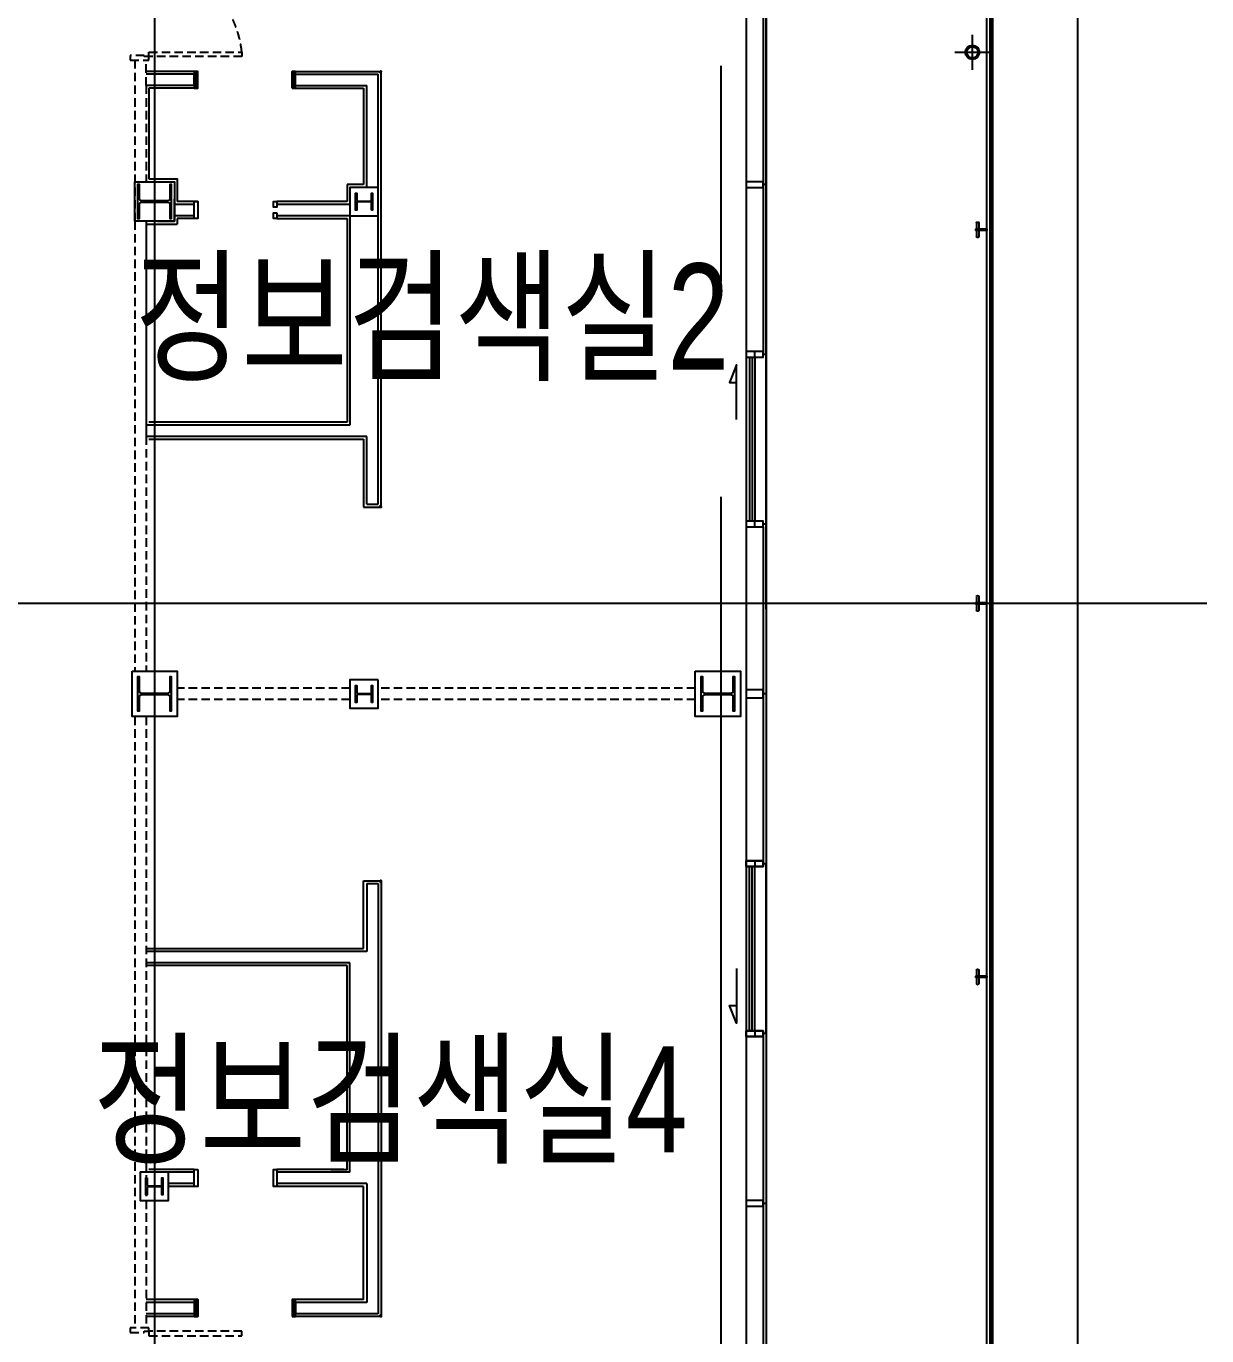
# Model space of a CAD drawing. Header units: metres. Extents: x 854089 to 1083578, y 553449 to 701949.
# Drawn here: x 911009 to 921437, y 618257 to 629825 of the extents above; entities that cross this region are included whole.
import ezdxf

# ---------------------------------------------------------------- set-up
doc = ezdxf.new("R2010")
doc.units = ezdxf.units.M
doc.header["$LTSCALE"] = 300
for name, pattern in [('CEN', [62, 60, -1, 0, -1]), ('CENTER', [50.8, 31.75, -6.35, 6.35, -6.35]), ('HID1', [0.375, 0.25, -0.125])]:
    doc.linetypes.add(name, pattern=pattern)
for name, color, linetype in [('A-CEN', 1, 'CEN'), ('A-CEN-1', 1, 'Continuous'), ('A-CIRC', 6, 'Continuous'), ('A-CON', 2, 'Continuous'), ('A-ELE-3', 3, 'Continuous'), ('A-ELE-9', 9, 'Continuous'), ('A-HAT-2', 8, 'Continuous'), ('A-TXT-S', 3, 'Continuous'), ('A-WAL-DW', 7, 'Continuous'), ('A-WIN', 4, 'Continuous'), ('A-WIN-GLASS', 4, 'Continuous'), ('A-WIN-REV', 4, 'Continuous'), ('INT', 117, 'Continuous'), ('KUK-DOOR-FRAME', 4, 'Continuous'), ('KUK-F-SUS', 4, 'Continuous'), ('KUK-WALL-DRYWALL', 4, 'Continuous'), ('KUK-WALL-FIN 1', 30, 'Continuous'), ('STEL', 3, 'Continuous')]:
    doc.layers.add(name, color=color, linetype=linetype)
doc.styles.add('돋움', font='')
doc.styles.get('돋움').set_extended_font_data('Dotum')

# ---------------------------------------------------------------- blocks, each defined once
blk = doc.blocks.new('고리')
at = {"layer": 'A-ELE-9'}
for p, q in [((2157832, 47124), (2157884, 47108)), ((2157838, 47142), (2157889, 47127)), ((2157863, 47040), (2157892, 47136)), ((2157874, 47037), (2157903, 47132)), ((2157892, 47136), (2157903, 47132)), ((2157895, 47105), (2157946, 47089)), ((2157901, 47123), (2157952, 47108)), ((2157863, 47040), (2157874, 47037))]:
    blk.add_line(p, q, dxfattribs=at)
for centre, start, end in [((2157835, 47133), 73.12, 253.12), ((2157949, 47098), 253.12, 73.12)]:
    blk.add_arc(centre, 9.5, start, end, dxfattribs=at)

msp = doc.modelspace()

# ---------------------------------------------------------------- hatches: boundary and pattern name
at = {"layer": 'KUK-DOOR-FRAME'}
h = msp.add_hatch(dxfattribs=at)
h.set_pattern_fill('ANSI31', color=251, scale=30)
h.set_pattern_definition([(45, (-385930.748, 415680.491), (-2.65165043, 2.651650429), [])])
h.paths.add_polyline_path([(912493.4, 629276.5), (912523.4, 629276.5), (912523.4, 629426.5), (912493.4, 629426.5)])
h = msp.add_hatch(dxfattribs=at)
h.set_pattern_fill('ANSI31', color=251, scale=30)
h.set_pattern_definition([(45, (-385990.748, 415680.492), (-2.65165043, 2.651650429), [])])
h.paths.add_polyline_path([(913358.3, 629276.5), (913388.3, 629276.5), (913388.3, 629426.5), (913358.3, 629426.5)])
h = msp.add_hatch(dxfattribs=at)
h.set_pattern_fill('ANSI31', color=251, scale=30)
h.set_pattern_definition([(45, (-385930.748, 415680.491), (-2.65165043, 2.651650429), [])])
h.paths.add_polyline_path([(912493.4, 618426.7), (912523.4, 618426.7), (912523.4, 618576.7), (912493.4, 618576.7)])
h = msp.add_hatch(dxfattribs=at)
h.set_pattern_fill('ANSI31', color=251, scale=30)
h.set_pattern_definition([(45, (-385990.748, 415680.4925), (-2.65165043, 2.651650429), [])])
h.paths.add_polyline_path([(913358.3, 618426.7), (913388.3, 618426.7), (913388.3, 618576.7), (913358.3, 618576.7)])

# ---------------------------------------------------------------- linework, layer by layer
at = {"layer": 'A-CEN'}
for p, q in [((919366.3, 629440.2, 0), (919366.3, 629749.1, 0)), ((919211.8, 629594.7, 0), (919520.8, 629594.7, 0))]:
    msp.add_line(p, q, dxfattribs=at)
at = {"layer": 'A-CEN-1', "linetype": 'Continuous'}
for p, q in [((912143.4, 681575.2), (912143.4, 602442.2)), ((919543.4, 681575.2), (919543.4, 611717.6)), ((921436.7, 624726.6), (880541.6, 624726.6))]:
    msp.add_line(p, q, dxfattribs=at)
at = {"layer": 'A-CEN-1', "linetype": 'CENTER'}
msp.add_line((917143.4, 640906.5), (917143.4, 610184.1), dxfattribs=at)
msp.add_line((917143.4, 640906.5), (917143.4, 610184.1), dxfattribs=at)
at = {"layer": 'A-CIRC'}
for radius in [62.5, 50]:
    msp.add_circle((919366.3, 629594.7, 0), radius, dxfattribs=at)
at = {"layer": 'A-CON', "elevation": 0}
for points in [[(911968.4, 628451.6), (912318.4, 628451.6), (912318.4, 628101.6), (911968.4, 628101.6)], [(914118.4, 628401.6), (913868.4, 628401.6), (913868.4, 628151.6), (914118.4, 628151.6)], [(914118.4, 628401.6), (913868.4, 628401.6), (913868.4, 628151.6), (914118.4, 628151.6)], [(913868.4, 628151.5), (914118.4, 628151.5), (914118.4, 628401.5), (913868.4, 628401.5)], [(913868.4, 628151.5), (914118.4, 628151.5), (914118.4, 628401.5), (913868.4, 628401.5)], [(911943.4, 624126.8), (912343.4, 624126.8), (912343.4, 623726.7), (911943.4, 623726.7)], [(914118.4, 624051.7), (913868.4, 624051.7), (913868.4, 623801.7), (914118.4, 623801.7)], [(916918.3, 624126.8), (917318.4, 624126.8), (917318.4, 623726.7), (916918.3, 623726.7)], [(912266.7, 619701.7), (912016.7, 619701.7), (912016.7, 619451.7), (912266.7, 619451.7)], [(912266.7, 619701.7), (912016.7, 619701.7), (912016.7, 619451.7), (912266.7, 619451.7)]]:
    msp.add_lwpolyline(points, close=True, dxfattribs=at)
at = {"layer": 'A-ELE-3', "color": 3}
for p, q in [((920293.4, 635341.8, 0), (920293.4, 615382.8, 0)), ((919493.4, 615625.6, 0), (919493.4, 634932.5, 0)), ((919493.4, 615625.6, 0), (919493.4, 634932.5, 0))]:
    msp.add_line(p, q, dxfattribs=at)
at = {"layer": 'A-HAT-2'}
msp.add_line((917543.5, 624676.6, 0), (917543.5, 630676.6, 0), dxfattribs=at)
at = {"layer": 'A-WAL-DW', "color": 251, "linetype": 'HID1'}
for p, q in [((911968.5, 629526.5, 0), (911968.5, 628101.6, 0)), ((912068.4, 629301.5, 0), (912068.4, 629526.5, 0)), ((912068.4, 629301.5, 0), (912068.4, 628451.6, 0)), ((911968.5, 628101.6, 0), (911968.5, 624126.8, 0)), ((912068.4, 628101.6, 0), (912068.4, 626201.6, 0)), ((912068.4, 626201.6, 0), (912068.4, 624126.8, 0)), ((913868.4, 623976.7, 0), (912343.4, 623976.7, 0)), ((916918.3, 623976.7, 0), (914118.4, 623976.7, 0)), ((913868.4, 623876.7, 0), (912343.4, 623876.7, 0)), ((913868.4, 623876.7, 0), (912343.4, 623876.7, 0)), ((913868.4, 623876.7, 0), (912343.4, 623876.7, 0)), ((916918.3, 623876.7, 0), (914118.4, 623876.7, 0)), ((911968.5, 623726.7, 0), (911968.4, 618326.7, 0)), ((912068.4, 623726.7, 0), (912068.4, 618326.7, 0))]:
    msp.add_line(p, q, dxfattribs=at)
at = {"layer": 'A-WAL-DW', "color": 251, "linetype": 'HID1', "elevation": 0}
for points in [[(912913.4, 629556.5), (912093.4, 629556.5), (912093.4, 629596.5), (912913.4, 629596.5)], [(912913.4, 618296.7), (912093.4, 618296.7), (912093.4, 618256.7), (912913.4, 618256.7)]]:
    msp.add_lwpolyline(points, close=True, dxfattribs=at)
for points in [[(912093.4, 629556.5), (912051.4, 629556.5), (912051.4, 629566.5), (911928.4, 629566.5), (911928.4, 629526.5), (912093.4, 629526.5), (912093.4, 629556.5)], [(912093.4, 618326.7), (911928.4, 618326.7), (911928.4, 618286.7), (912051.4, 618286.7), (912051.4, 618296.7), (912093.4, 618296.7), (912093.4, 618326.7)]]:
    msp.add_lwpolyline(points, dxfattribs=at)
at = {"layer": 'A-WAL-DW', "elevation": 0}
msp.add_lwpolyline([(912168.4, 628101.6), (912318.4, 628101.6), (912318.4, 628301.6)], dxfattribs=at)
msp.add_lwpolyline([(912168.4, 628101.6), (912318.4, 628101.6), (912318.4, 628301.6)], dxfattribs=at)
at = {"layer": 'A-WAL-DW', "color": 251, "linetype": 'HID1'}
msp.add_arc((912023.6, 629504.7, 0), 894.6, 5.89217, 85.52245, dxfattribs=at)
at = {"layer": 'A-WIN', "color": 9}
for p, q in [((917367.5, 631426.6, 0), (917367.5, 623961.6, 0)), ((917543.5, 626926.6, 0), (917543.5, 625426.6, 0)), ((917443.5, 626901.6, 0), (917443.5, 625451.6, 0)), ((917367.5, 623891.6, 0), (917367.5, 615729.2, 0)), ((917443.5, 620951.6, 0), (917443.5, 622401.6, 0)), ((917543.5, 620926.6, 0), (917543.5, 622426.6, 0))]:
    msp.add_line(p, q, dxfattribs=at)
at = {"layer": 'A-WIN', "color": 7, "elevation": 0}
for points in [[(917543.5, 628426.6), (917519.5, 628426.6), (917519.5, 628451.6), (917367.5, 628451.6), (917367.5, 628401.6), (917519.5, 628401.6), (917519.5, 628426.6)], [(917543.5, 626926.6), (917519.5, 626926.6), (917519.5, 626951.6), (917367.5, 626951.6), (917367.5, 626901.6), (917519.5, 626901.6), (917519.5, 626926.6)], [(917543.5, 625426.6), (917519.5, 625426.6), (917519.5, 625451.6), (917367.5, 625451.6), (917367.5, 625401.6), (917519.5, 625401.6), (917519.5, 625426.6)], [(917543.5, 623926.6), (917519.5, 623926.6), (917519.5, 623961.6), (917367.5, 623961.6), (917367.5, 623891.6), (917519.5, 623891.6), (917519.5, 623926.6)], [(917543.5, 622426.6), (917519.5, 622426.6), (917519.5, 622451.6), (917367.5, 622451.6), (917367.5, 622401.6), (917519.5, 622401.6), (917519.5, 622426.6)], [(917543.5, 622426.6), (917519.5, 622426.6), (917519.5, 622401.6), (917367.5, 622401.6), (917367.5, 622451.6), (917519.5, 622451.6), (917519.5, 622426.6)], [(917543.5, 620926.6), (917519.5, 620926.6), (917519.5, 620951.6), (917367.5, 620951.6), (917367.5, 620901.6), (917519.5, 620901.6), (917519.5, 620926.6)], [(917543.5, 620926.6), (917519.5, 620926.6), (917519.5, 620901.6), (917367.5, 620901.6), (917367.5, 620951.6), (917519.5, 620951.6), (917519.5, 620926.6)], [(917543.5, 619426.6), (917519.5, 619426.6), (917519.5, 619451.6), (917367.5, 619451.6), (917367.5, 619401.6), (917519.5, 619401.6), (917519.5, 619426.6)]]:
    msp.add_lwpolyline(points, dxfattribs=at)
at = {"layer": 'A-WIN-GLASS', "color": 5}
for p, q in [((919523.4, 615616.5, 0), (919523.4, 634954.7, 0)), ((919523.4, 615616.5, 0), (919523.4, 634954.7, 0)), ((919535.4, 615612.8, 0), (919535.4, 634963.6, 0)), ((919535.4, 615612.8, 0), (919535.4, 634963.6, 0))]:
    msp.add_line(p, q, dxfattribs=at)
at = {"layer": 'A-WIN-GLASS'}
for p, q in [((917519.5, 631426.6, 0), (917519.5, 626926.6, 0)), ((917543.5, 631426.6, 0), (917543.5, 626926.6, 0)), ((917397.5, 626901.6, 0), (917397.5, 625451.6, 0)), ((917421.5, 626901.6, 0), (917421.5, 625451.6, 0)), ((917543.5, 625426.6, 0), (917543.5, 617926.6, 0)), ((917519.5, 625401.6, 0), (917519.5, 622401.6, 0)), ((917519.5, 624676.6, 0), (917519.5, 623176.7, 0)), ((917543.5, 624676.6, 0), (917543.5, 623176.7, 0)), ((917397.5, 620951.6, 0), (917397.5, 622401.6, 0)), ((917421.5, 620951.6, 0), (917421.5, 622401.6, 0)), ((917519.5, 620951.6, 0), (917519.5, 617951.6, 0))]:
    msp.add_line(p, q, dxfattribs=at)
at = {"layer": 'A-WIN-GLASS', "elevation": 0}
for points in [[(917443.5, 626951.6), (917367.5, 626951.6), (917367.5, 626901.6), (917443.5, 626901.6)], [(917443.5, 625451.6), (917367.5, 625451.6), (917367.5, 625401.6), (917443.5, 625401.6)], [(917443.5, 622401.6), (917367.5, 622401.6), (917367.5, 622451.6), (917443.5, 622451.6)], [(917443.5, 620901.6), (917367.5, 620901.6), (917367.5, 620951.6), (917443.5, 620951.6)]]:
    msp.add_lwpolyline(points, close=True, dxfattribs=at)
at = {"layer": 'A-WIN-REV', "elevation": 0}
for points in [[(917282.6, 626350.5), (917282.6, 626835.2), (917221.6, 626678.1), (917282.6, 626678.1)], [(917282.6, 621502.7), (917282.6, 621018), (917221.6, 621175.1), (917282.6, 621175.1)]]:
    msp.add_lwpolyline(points, dxfattribs=at)
at = {"layer": 'INT', "linetype": 'HID1', "ltscale": 3}
msp.add_line((914118.5, 628301.7, 0), (914118.5, 628301.7, 0), dxfattribs=at)
msp.add_line((914118.5, 628301.7, 0), (914118.5, 628301.7, 0), dxfattribs=at)
msp.add_line((914118.5, 628301.7, 0), (914118.5, 628301.7, 0), dxfattribs=at)
msp.add_line((914118.5, 628301.7, 0), (914118.5, 628301.7, 0), dxfattribs=at)
at = {"layer": 'KUK-DOOR-FRAME', "elevation": 0}
for points in [[(912493.4, 628126.7), (912493.4, 628276.6), (912523.4, 628276.6), (912523.4, 628126.7)], [(913223.4, 628276.6), (913223.4, 628226.5), (913193.4, 628226.5), (913193.4, 628276.6)], [(913223.4, 628176.1), (913223.4, 628126.1), (913193.4, 628126.1), (913193.4, 628176.1)], [(912523.4, 619726.7), (912523.4, 619576.7), (912493.4, 619576.7), (912493.4, 619726.7)], [(913223.3, 619726.6), (913223.3, 619576.6), (913193.3, 619576.6), (913193.3, 619726.6)]]:
    msp.add_lwpolyline(points, close=True, dxfattribs=at)
at = {"layer": 'KUK-F-SUS', "color": 6, "elevation": 0}
for points in [[(914140.2, 629410.5), (914140.2, 629420.5), (914145.2, 629420.5), (914145.2, 629428.5), (914137.2, 629428.5), (914137.2, 629423.5), (914127.2, 629423.5), (914127.2, 629422.3), (914138.4, 629422.3), (914138.4, 629427.3), (914144, 629427.3), (914144, 629421.7), (914139, 629421.7), (914139, 629410.5), (914140.2, 629410.5)], [(914140.3, 625592.6), (914140.3, 625582.6), (914145.3, 625582.6), (914145.3, 625574.6), (914137.3, 625574.6), (914137.3, 625579.6), (914127.3, 625579.6), (914127.3, 625580.8), (914138.5, 625580.8), (914138.5, 625575.8), (914144.1, 625575.8), (914144.1, 625581.4), (914139.1, 625581.4), (914139.1, 625592.6), (914140.3, 625592.6)], [(914140.3, 622260.6), (914140.3, 622270.6), (914145.3, 622270.6), (914145.3, 622278.6), (914137.3, 622278.6), (914137.3, 622273.6), (914127.3, 622273.6), (914127.3, 622272.4), (914138.5, 622272.4), (914138.5, 622277.4), (914144.1, 622277.4), (914144.1, 622271.8), (914139.1, 622271.8), (914139.1, 622260.6), (914140.3, 622260.6)], [(914140.3, 618442.7), (914140.3, 618432.7), (914145.3, 618432.7), (914145.3, 618424.7), (914137.3, 618424.7), (914137.3, 618429.7), (914127.3, 618429.7), (914127.3, 618430.9), (914138.5, 618430.9), (914138.5, 618425.9), (914144.1, 618425.9), (914144.1, 618431.5), (914139.1, 618431.5), (914139.1, 618442.7), (914140.3, 618442.7)]]:
    msp.add_lwpolyline(points, dxfattribs=at)
at = {"layer": 'KUK-WALL-DRYWALL'}
for p, q in [((912493.4, 629401.5, 0), (912068.4, 629401.5, 0)), ((912493.4, 629301.5, 0), (912493.4, 629401.5, 0)), ((913388.3, 629401.5, 0), (914118.4, 629401.5, 0)), ((913388.3, 629301.5, 0), (913388.3, 629401.5, 0)), ((914118.4, 628401.5, 0), (914118.4, 629401.5, 0)), ((912493.4, 629301.5, 0), (912068.4, 629301.5, 0)), ((913388.3, 629301.5, 0), (914018.3, 629301.5, 0)), ((914018.3, 628401.6, 0), (914018.3, 629301.5, 0)), ((914118.4, 628301.7, 0), (914118.4, 628301.7, 0)), ((914118.4, 628301.7, 0), (914118.4, 628301.7, 0)), ((914118.4, 628301.7, 0), (914118.4, 628301.7, 0)), ((914118.4, 628301.7, 0), (914118.4, 628301.7, 0)), ((912493.4, 628251.6, 0), (912318.4, 628251.6, 0)), ((913868.4, 628251.6, 0), (913223.4, 628251.6, 0)), ((912068.4, 628101.6, 0), (912068.4, 626201.6, 0)), ((912493.4, 628151.6, 0), (912318.4, 628151.6, 0)), ((913868.4, 628151.6, 0), (913223.3, 628151.6, 0)), ((913868.4, 628151.6, 0), (913868.4, 626301.6, 0)), ((914118.3, 625602.3, 0), (914118.3, 628151.6, 0)), ((913868.4, 626301.6, 0), (912068.4, 626301.6, 0)), ((914018, 626201.6, 0), (912068.4, 626201.6, 0)), ((914018.1, 625602.3, 0), (914018, 626201.6, 0)), ((914018.1, 625602.3, 0), (914118.3, 625602.3, 0)), ((916968.4, 623976.7, 0), (916968.4, 623976.7, 0)), ((916968.4, 623876.7, 0), (916968.4, 623876.7, 0)), ((914018.1, 622251.1, 0), (914018, 621651.8, 0)), ((914018.1, 622250.9, 0), (914018, 621651.6, 0)), ((914018.1, 622250.9, 0), (914118.3, 622250.9, 0)), ((914118.3, 622250.9, 0), (914118.3, 618451.7, 0)), ((914018, 621651.6, 0), (912068.4, 621651.6, 0)), ((913867.9, 621551.6, 0), (912068.4, 621551.6, 0)), ((913868.5, 619701.7, 0), (913867.9, 621551.6, 0)), ((912493.4, 619701.7, 0), (912265.9, 619701.7, 0)), ((913868.5, 619701.7, 0), (913223.3, 619701.3, 0)), ((912493.4, 619601.7, 0), (912266.7, 619601.7, 0)), ((914018.3, 619601.7, 0), (913223.3, 619601.6, 0)), ((914018.3, 619601.7, 0), (914018.3, 618551.7, 0)), ((912493.4, 618551.7, 0), (912068.4, 618551.7, 0)), ((912493.4, 618551.7, 0), (912493.4, 618451.7, 0)), ((914018.3, 618551.7, 0), (913388.3, 618551.7, 0)), ((913388.3, 618551.7, 0), (913388.3, 618451.7, 0)), ((912493.4, 618451.7, 0), (912068.4, 618451.7, 0)), ((914118.4, 618451.7, 0), (913388.3, 618451.7, 0))]:
    msp.add_line(p, q, dxfattribs=at)
at = {"layer": 'KUK-WALL-DRYWALL', "color": 3, "elevation": 0}
for points in [[(912493.4, 629276.5), (912523.4, 629276.5), (912523.4, 629426.5), (912493.4, 629426.5)], [(913358.3, 629276.5), (913388.3, 629276.5), (913388.3, 629426.5), (913358.3, 629426.5)], [(912493.4, 618426.7), (912523.4, 618426.7), (912523.4, 618576.7), (912493.4, 618576.7)], [(913358.3, 618426.7), (913388.3, 618426.7), (913388.3, 618576.7), (913358.3, 618576.7)]]:
    msp.add_lwpolyline(points, close=True, dxfattribs=at)
at = {"layer": 'KUK-WALL-FIN 1'}
for p, q in [((912523.4, 629426.5, 0), (912068.4, 629426.5, 0)), ((912523.4, 629276.5, 0), (912523.4, 629426.5, 0)), ((913358.3, 629426.5, 0), (914137.2, 629426.5, 0)), ((913358.3, 629276.5, 0), (913358.3, 629426.5, 0)), ((914143.1, 628126.6, 0), (914143.2, 629420.5, 0)), ((912093.4, 629276.5, 0), (912093.4, 628476.8, 0)), ((912523.4, 629276.5, 0), (912093.4, 629276.5, 0)), ((913358.3, 629276.5, 0), (913988.3, 629276.5, 0)), ((913988.3, 629276.5, 0), (913988.3, 628426.6, 0)), ((913988.3, 628426.6, 0), (913843.4, 628426.6, 0)), ((913843.4, 628426.6, 0), (913843.4, 628276.6, 0)), ((912523.4, 628276.6, 0), (912343.4, 628276.6, 0)), ((913843.4, 628276.6, 0), (913223.4, 628276.6, 0)), ((912068.4, 628076.6, 0), (912343.4, 628076.6, 0)), ((912523.4, 628126.5, 0), (912343.4, 628126.5, 0)), ((912343.4, 628126.5, 0), (912343.4, 628076.6, 0)), ((913223.4, 628126.6, 0), (913843.4, 628126.7, 0)), ((913843.4, 628126.7, 0), (913843.4, 626326.6, 0)), ((914143.3, 625582.6, 0), (914143.3, 628126.6, 0)), ((913843.4, 626326.6, 0), (912093.4, 626326.6, 0)), ((912093.3, 626176.6, 0), (913988, 626176.6, 0)), ((913988, 626176.6, 0), (913988.1, 625576.6, 0)), ((913988.1, 625576.6, 0), (914137.3, 625576.6, 0)), ((913988, 621676.8, 0), (913988.1, 622276.6, 0)), ((913988.1, 622276.6, 0), (914137.2, 622276.6, 0)), ((914143.3, 622270.6, 0), (914143.3, 618432.7, 0)), ((912068.4, 621676.6, 0), (913988, 621676.6, 0)), ((913843, 621526.6, 0), (912068.4, 621526.6, 0)), ((912493.4, 619726.7, 0), (912093.4, 619726.7, 0)), ((913814, 619726.7, 0), (913223.3, 619726.6, 0)), ((912523.4, 619576.7, 0), (912266.7, 619576.7, 0)), ((913988.3, 619576.7, 0), (913223.3, 619576.6, 0)), ((913988.3, 618576.7, 0), (913988.3, 619576.7, 0)), ((912523.4, 618576.7, 0), (912068.4, 618576.7, 0)), ((912523.4, 618576.7, 0), (912523.4, 618426.7, 0)), ((913988.3, 618576.7, 0), (913358.3, 618576.7, 0)), ((913358.3, 618576.7, 0), (913358.3, 618426.7, 0)), ((912523.4, 618426.7, 0), (912068.4, 618426.7, 0)), ((914137.3, 618426.7, 0), (913358.3, 618426.7, 0))]:
    msp.add_line(p, q, dxfattribs=at)
at = {"layer": 'KUK-WALL-FIN 1', "elevation": 0}
for points in [[(912093.4, 628476.8), (912343.4, 628476.8), (912343.4, 628276.6)], [(913698.3, 619726.7), (913843.4, 619726.6), (913843, 621526.6)]]:
    msp.add_lwpolyline(points, dxfattribs=at)
msp.add_lwpolyline([(913868.4, 628151.5), (914118.4, 628151.5), (914118.4, 628401.5), (913868.4, 628401.5)], close=True, dxfattribs=at)
msp.add_lwpolyline([(913868.4, 628151.5), (914118.4, 628151.5), (914118.4, 628401.5), (913868.4, 628401.5)], close=True, dxfattribs=at)
at = {"layer": 'STEL', "elevation": 0}
for points in [[(912276.6, 628301.3, -0.4142136), (912257.4, 628282.1), (912029.4, 628282.1, -0.4142136), (912010.2, 628301.3), (912010.2, 628426.7), (911993.4, 628426.7), (911993.4, 628126.7), (912010.2, 628126.7), (912010.2, 628252.1, -0.4142136), (912029.4, 628271.3), (912257.4, 628271.3, -0.4142136), (912276.6, 628252.1), (912276.6, 628126.7), (912293.4, 628126.7), (912293.4, 628426.7), (912276.6, 628426.7)], [(912276.6, 628301.3, -0.4142136), (912257.4, 628282.1), (912029.4, 628282.1, -0.4142136), (912010.2, 628301.3), (912010.2, 628426.7), (911993.4, 628426.7), (911993.4, 628126.7), (912010.2, 628126.7), (912010.2, 628252.1, -0.4142136), (912029.4, 628271.3), (912257.4, 628271.3, -0.4142136), (912276.6, 628252.1), (912276.6, 628126.7), (912293.4, 628126.7), (912293.4, 628426.7), (912276.6, 628426.7)], [(914058.4, 628201.6), (914058.4, 628262.1, 0.4142136), (914047.4, 628273.1), (913939.4, 628273.1, 0.4142136), (913928.4, 628262.1), (913928.4, 628201.6), (913918.4, 628201.6), (913918.4, 628351.6), (913928.4, 628351.6), (913928.4, 628291.1, 0.4142136), (913939.4, 628280.1), (914047.4, 628280.1, 0.4142136), (914058.4, 628291.1), (914058.4, 628351.6), (914068.4, 628351.6), (914068.4, 628201.6)], [(914058.4, 628201.6), (914058.4, 628262.1, 0.4142136), (914047.4, 628273.1), (913939.4, 628273.1, 0.4142136), (913928.4, 628262.1), (913928.4, 628201.6), (913918.4, 628201.6), (913918.4, 628351.6), (913928.4, 628351.6), (913928.4, 628291.1, 0.4142136), (913939.4, 628280.1), (914047.4, 628280.1, 0.4142136), (914058.4, 628291.1), (914058.4, 628351.6), (914068.4, 628351.6), (914068.4, 628201.6)], [(914058.4, 628201.6), (914058.4, 628262.1, 0.4142136), (914047.4, 628273.1), (913939.4, 628273.1, 0.4142136), (913928.4, 628262.1), (913928.4, 628201.6), (913918.4, 628201.6), (913918.4, 628351.6), (913928.4, 628351.6), (913928.4, 628291.1, 0.4142136), (913939.4, 628280.1), (914047.4, 628280.1, 0.4142136), (914058.4, 628291.1), (914058.4, 628351.6), (914068.4, 628351.6), (914068.4, 628201.6)], [(914058.4, 628201.6), (914058.4, 628262.1, 0.4142136), (914047.4, 628273.1), (913939.4, 628273.1, 0.4142136), (913928.4, 628262.1), (913928.4, 628201.6), (913918.4, 628201.6), (913918.4, 628351.6), (913928.4, 628351.6), (913928.4, 628291.1, 0.4142136), (913939.4, 628280.1), (914047.4, 628280.1, 0.4142136), (914058.4, 628291.1), (914058.4, 628351.6), (914068.4, 628351.6), (914068.4, 628201.6)], [(912276.6, 623951.2, -0.4142136), (912257.4, 623932), (912029.4, 623932, -0.4142136), (912010.2, 623951.2), (912010.2, 624076.6), (911993.4, 624076.6), (911993.4, 623776.6), (912010.2, 623776.6), (912010.2, 623902, -0.4142136), (912029.4, 623921.2), (912257.4, 623921.2, -0.4142136), (912276.6, 623902), (912276.6, 623776.6), (912293.4, 623776.6), (912293.4, 624076.6), (912276.6, 624076.6)], [(917251.6, 623951.2, -0.4142136), (917232.4, 623932), (917004.4, 623932, -0.4142136), (916985.2, 623951.2), (916985.2, 624076.6), (916968.4, 624076.6), (916968.4, 623776.6), (916985.2, 623776.6), (916985.2, 623902, -0.4142136), (917004.4, 623921.2), (917232.4, 623921.2, -0.4142136), (917251.6, 623902), (917251.6, 623776.6), (917268.4, 623776.6), (917268.4, 624076.6), (917251.6, 624076.6)], [(914058.4, 623851.7), (914058.4, 623912.2, 0.4142136), (914047.4, 623923.2), (913939.4, 623923.2, 0.4142136), (913928.4, 623912.2), (913928.4, 623851.7), (913918.4, 623851.7), (913918.4, 624001.7), (913928.4, 624001.7), (913928.4, 623941.2, 0.4142136), (913939.4, 623930.2), (914047.4, 623930.2, 0.4142136), (914058.4, 623941.2), (914058.4, 624001.7), (914068.4, 624001.7), (914068.4, 623851.7)], [(912076.7, 619651.6), (912076.7, 619591.1, 0.4142136), (912087.7, 619580.1), (912195.7, 619580.1, 0.4142136), (912206.7, 619591.1), (912206.7, 619651.6), (912216.7, 619651.6), (912216.7, 619501.6), (912206.7, 619501.6), (912206.7, 619562.1, 0.4142136), (912195.7, 619573.1), (912087.7, 619573.1, 0.4142136), (912076.7, 619562.1), (912076.7, 619501.6), (912066.7, 619501.6), (912066.7, 619651.6)], [(912076.7, 619651.6), (912076.7, 619591.1, 0.4142136), (912087.7, 619580.1), (912195.7, 619580.1, 0.4142136), (912206.7, 619591.1), (912206.7, 619651.6), (912216.7, 619651.6), (912216.7, 619501.6), (912206.7, 619501.6), (912206.7, 619562.1, 0.4142136), (912195.7, 619573.1), (912087.7, 619573.1, 0.4142136), (912076.7, 619562.1), (912076.7, 619501.6), (912066.7, 619501.6), (912066.7, 619651.6)]]:
    msp.add_lwpolyline(points, format="xyb", close=True, dxfattribs=at)

# ---------------------------------------------------------------- block references
at = {"xscale": -1, "rotation": 73.1199997510595}
for p in [(1591081.4, 2679264.9, 0), (1591081.4, 2679264.9, 0), (1591081.4, 2675964.9, 0), (1591081.4, 2675964.9, 0), (1591081.4, 2672664.9, 0), (1591081.4, 2672664.9, 0)]:
    msp.add_blockref('고리', p, dxfattribs=at)

# ---------------------------------------------------------------- texts
at = {"layer": 'A-TXT-S', "color": 3, "style": '돋움', "width": 0.8}
for s, p in [('정보검색실2', (911967.8, 626791, 0)), ('정보검색실4', (911598.5, 619877.1, 0))]:
    msp.add_text(s, height=937.5, rotation=0.00001, dxfattribs=at).set_placement(p)

doc.saveas('drawing.dxf')
